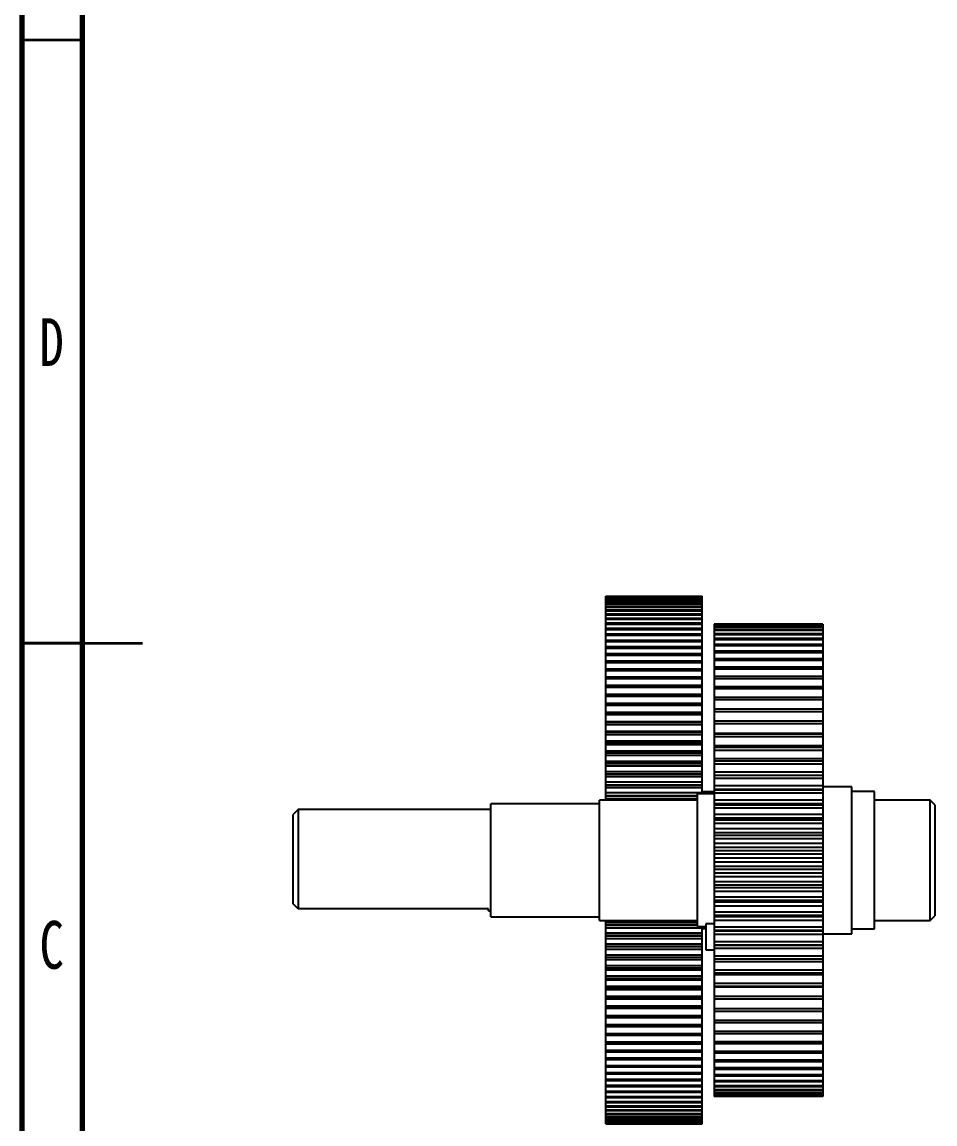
# Model space of a CAD drawing. Header units: millimetres. Extents: x 15 to 205, y 5 to 292.
# Drawn here: x 15 to 90.7, y 108.6 to 200 of the extents above; entities that cross this region are included whole.
import ezdxf

# ---------------------------------------------------------------- set-up
doc = ezdxf.new("R2010")
doc.units = ezdxf.units.MM
doc.styles.add('SLDTEXTSTYLE0', font='TXT', dxfattribs={"width": 0.75})

msp = doc.modelspace()

# ---------------------------------------------------------------- linework, layer by layer
at = {"color": 7, "linetype": 'Continuous', "lineweight": 70}
for p, q in [((15, 5), (15, 292)), ((20, 10), (20, 287))]:
    msp.add_line(p, q, dxfattribs=at)
at = {"color": 7, "linetype": 'Continuous', "lineweight": 35}
for p, q in [((20, 198.5), (15, 198.5)), ((15, 148.5), (25, 148.5)), ((20, 148.5), (15, 148.5))]:
    msp.add_line(p, q, dxfattribs=at)
at = {"color": 7, "linetype": 'Continuous', "lineweight": 25}
for p, q in [((63.41, 152.374), (71.41, 152.374)), ((63.41, 152.369), (63.41, 152.374)), ((63.41, 152.369), (71.41, 152.369)), ((63.41, 152.323), (63.41, 152.369)), ((63.41, 152.337), (71.41, 152.337)), ((63.41, 152.323), (63.41, 152.337)), ((63.41, 152.323), (71.41, 152.323)), ((63.41, 152.258), (63.41, 152.323)), ((63.41, 152.258), (71.41, 152.258)), ((63.41, 152.236), (63.41, 152.258)), ((63.41, 152.236), (71.41, 152.236)), ((63.41, 152.138), (63.41, 152.236)), ((63.41, 152.138), (71.41, 152.138)), ((63.41, 152.106), (63.41, 152.138)), ((63.41, 152.106), (71.41, 152.106)), ((63.41, 151.976), (63.41, 152.106)), ((63.41, 151.976), (71.41, 151.976)), ((63.41, 151.936), (63.41, 151.976)), ((63.41, 151.936), (71.41, 151.936)), ((63.41, 151.774), (63.41, 151.936)), ((63.41, 151.774), (71.41, 151.774)), ((63.41, 151.725), (63.41, 151.774)), ((71.41, 152.369), (71.41, 152.374)), ((71.41, 152.323), (71.41, 152.369)), ((71.41, 152.323), (71.41, 152.337)), ((71.41, 152.258), (71.41, 152.323)), ((71.41, 152.236), (71.41, 152.258)), ((71.41, 152.138), (71.41, 152.236)), ((71.41, 152.106), (71.41, 152.138)), ((71.41, 151.976), (71.41, 152.106)), ((71.41, 151.936), (71.41, 151.976)), ((71.41, 151.774), (71.41, 151.936)), ((71.41, 151.725), (71.41, 151.774)), ((63.41, 151.725), (71.41, 151.725)), ((63.41, 151.536), (63.41, 151.725)), ((63.41, 151.531), (71.41, 151.531)), ((63.41, 151.473), (63.41, 151.531)), ((63.41, 151.473), (71.41, 151.473)), ((63.41, 151.225), (63.41, 151.473)), ((63.41, 151.248), (71.41, 151.248)), ((63.41, 151.182), (63.41, 151.248)), ((63.41, 151.182), (71.41, 151.182)), ((63.41, 150.925), (63.41, 151.182)), ((63.41, 150.925), (71.41, 150.925)), ((63.41, 150.851), (63.41, 150.925)), ((63.41, 150.851), (71.41, 150.851)), ((63.41, 150.564), (63.41, 150.851)), ((71.41, 151.531), (71.41, 151.725)), ((71.41, 151.473), (71.41, 151.531)), ((71.41, 151.248), (71.41, 151.473)), ((71.41, 151.182), (71.41, 151.248)), ((71.41, 150.925), (71.41, 151.182)), ((71.41, 150.851), (71.41, 150.925)), ((71.41, 150.564), (71.41, 150.851)), ((63.41, 150.564), (71.41, 150.564)), ((63.41, 150.481), (63.41, 150.564)), ((63.41, 150.481), (71.41, 150.481)), ((63.41, 150.132), (63.41, 150.481)), ((63.41, 150.164), (71.41, 150.164)), ((63.41, 150.073), (63.41, 150.164)), ((63.41, 150.073), (71.41, 150.073)), ((63.41, 149.727), (63.41, 150.073)), ((71.41, 150.481), (71.41, 150.564)), ((71.41, 150.164), (71.41, 150.481)), ((71.41, 150.073), (71.41, 150.164)), ((71.41, 149.727), (71.41, 150.073)), ((81.41, 150.071), (72.41, 150.071)), ((72.41, 150.071), (72.41, 150.062)), ((81.41, 150.062), (72.41, 150.062)), ((72.41, 150.062), (72.41, 149.996)), ((81.41, 149.996), (72.41, 149.996)), ((72.41, 149.996), (72.41, 149.969)), ((81.41, 149.969), (72.41, 149.969)), ((72.41, 149.969), (72.41, 149.837)), ((81.41, 150.071), (81.41, 150.062)), ((81.41, 150.062), (81.41, 149.996)), ((81.41, 149.996), (81.41, 149.969)), ((81.41, 149.969), (81.41, 149.837)), ((63.41, 149.727), (71.41, 149.727)), ((63.41, 149.628), (63.41, 149.727)), ((63.41, 149.628), (71.41, 149.628)), ((63.41, 149.253), (63.41, 149.628)), ((63.41, 149.253), (71.41, 149.253)), ((63.41, 149.146), (63.41, 149.253)), ((63.41, 149.146), (71.41, 149.146)), ((63.41, 148.743), (63.41, 149.146)), ((71.41, 149.628), (71.41, 149.727)), ((71.41, 149.253), (71.41, 149.628)), ((71.41, 149.146), (71.41, 149.253)), ((71.41, 148.743), (71.41, 149.146)), ((81.41, 149.837), (72.41, 149.837)), ((72.41, 149.837), (72.41, 149.793)), ((81.41, 149.793), (72.41, 149.793)), ((72.41, 149.793), (72.41, 149.596)), ((81.41, 149.596), (72.41, 149.596)), ((72.41, 149.596), (72.41, 149.534)), ((81.41, 149.534), (72.41, 149.534)), ((72.41, 149.534), (72.41, 149.272)), ((81.41, 149.272), (72.41, 149.272)), ((72.41, 149.272), (72.41, 149.193)), ((81.41, 149.193), (72.41, 149.193)), ((72.41, 149.193), (72.41, 148.849)), ((81.41, 149.837), (81.41, 149.793)), ((81.41, 149.793), (81.41, 149.596)), ((81.41, 149.596), (81.41, 149.534)), ((81.41, 149.534), (81.41, 149.272)), ((81.41, 149.272), (81.41, 149.193)), ((81.41, 149.193), (81.41, 148.869)), ((63.41, 148.743), (71.41, 148.743)), ((63.41, 148.629), (63.41, 148.743)), ((63.41, 148.629), (71.41, 148.629)), ((63.41, 148.199), (63.41, 148.629)), ((63.41, 148.199), (71.41, 148.199)), ((63.41, 148.077), (63.41, 148.199)), ((71.41, 148.629), (71.41, 148.743)), ((71.41, 148.199), (71.41, 148.629)), ((71.41, 148.077), (71.41, 148.199)), ((81.41, 148.869), (72.41, 148.869)), ((72.41, 148.869), (72.41, 148.772)), ((81.41, 148.772), (72.41, 148.772)), ((72.41, 148.772), (72.41, 148.386)), ((81.41, 148.386), (72.41, 148.386)), ((72.41, 148.386), (72.41, 148.273)), ((81.41, 148.273), (72.41, 148.273)), ((72.41, 148.273), (72.41, 147.815)), ((81.41, 148.869), (81.41, 148.772)), ((81.41, 148.772), (81.41, 148.386)), ((81.41, 148.386), (81.41, 148.273)), ((81.41, 148.273), (81.41, 147.827)), ((63.41, 148.077), (71.41, 148.077)), ((63.41, 147.621), (63.41, 148.077)), ((63.41, 147.621), (71.41, 147.621)), ((63.41, 147.492), (63.41, 147.621)), ((63.41, 147.492), (71.41, 147.492)), ((63.41, 147.01), (63.41, 147.492)), ((71.41, 147.621), (71.41, 148.077)), ((71.41, 147.492), (71.41, 147.621)), ((71.41, 147.01), (71.41, 147.492)), ((81.41, 147.827), (72.41, 147.827)), ((72.41, 147.827), (72.41, 147.698)), ((81.41, 147.698), (72.41, 147.698)), ((72.41, 147.698), (72.41, 147.193)), ((81.41, 147.193), (72.41, 147.193)), ((72.41, 147.193), (72.41, 147.049)), ((81.41, 147.827), (81.41, 147.698)), ((81.41, 147.698), (81.41, 147.193)), ((81.41, 147.193), (81.41, 147.049)), ((63.41, 147.01), (71.41, 147.01)), ((63.41, 146.874), (63.41, 147.01)), ((63.41, 146.874), (71.41, 146.874)), ((63.41, 146.368), (63.41, 146.874)), ((63.41, 146.368), (71.41, 146.368)), ((63.41, 146.225), (63.41, 146.368)), ((71.41, 146.874), (71.41, 147.01)), ((71.41, 146.368), (71.41, 146.874)), ((71.41, 146.225), (71.41, 146.368)), ((81.41, 147.049), (72.41, 147.049)), ((72.41, 147.049), (72.41, 146.488)), ((81.41, 146.488), (72.41, 146.488)), ((72.41, 146.488), (72.41, 146.329)), ((81.41, 146.329), (72.41, 146.329)), ((72.41, 146.329), (72.41, 145.714)), ((81.41, 147.049), (81.41, 146.488)), ((81.41, 146.488), (81.41, 146.329)), ((81.41, 146.329), (81.41, 145.714)), ((63.41, 146.225), (71.41, 146.225)), ((63.41, 145.696), (63.41, 146.225)), ((63.41, 145.696), (71.41, 145.696)), ((63.41, 145.547), (63.41, 145.696)), ((63.41, 145.547), (71.41, 145.547)), ((63.41, 144.994), (63.41, 145.547)), ((71.41, 145.696), (71.41, 146.225)), ((71.41, 145.547), (71.41, 145.696)), ((71.41, 144.994), (71.41, 145.547)), ((81.41, 145.714), (72.41, 145.714)), ((72.41, 145.714), (72.41, 145.541)), ((81.41, 145.541), (72.41, 145.541)), ((72.41, 145.541), (72.41, 144.876)), ((81.41, 145.714), (81.41, 145.541)), ((81.41, 145.541), (81.41, 144.876)), ((63.41, 144.994), (71.41, 144.994)), ((63.41, 144.839), (63.41, 144.994)), ((63.41, 144.839), (71.41, 144.839)), ((63.41, 144.265), (63.41, 144.839)), ((71.41, 144.839), (71.41, 144.994)), ((71.41, 144.265), (71.41, 144.839)), ((81.41, 144.876), (72.41, 144.876)), ((72.41, 144.876), (72.41, 144.689)), ((81.41, 144.689), (72.41, 144.689)), ((72.41, 144.689), (72.41, 143.975)), ((81.41, 144.876), (81.41, 144.689)), ((81.41, 144.689), (81.41, 143.975)), ((63.41, 144.265), (71.41, 144.265)), ((63.41, 144.104), (63.41, 144.265)), ((63.41, 144.104), (71.41, 144.104)), ((63.41, 143.494), (63.41, 144.104)), ((71.41, 144.104), (71.41, 144.265)), ((71.41, 143.494), (71.41, 144.104)), ((81.41, 143.975), (72.41, 143.975)), ((72.41, 143.975), (72.41, 143.776)), ((81.41, 143.776), (72.41, 143.776)), ((72.41, 143.776), (72.41, 143.017)), ((81.41, 143.975), (81.41, 143.776)), ((81.41, 143.776), (81.41, 143.017)), ((63.41, 143.51), (71.41, 143.51)), ((63.41, 143.344), (63.41, 143.51)), ((63.41, 143.344), (71.41, 143.344)), ((63.41, 142.75), (63.41, 143.344)), ((63.41, 142.75), (71.41, 142.75)), ((63.41, 142.73), (71.41, 142.73)), ((63.41, 142.558), (63.41, 142.73)), ((71.41, 143.344), (71.41, 143.51)), ((71.41, 142.75), (71.41, 143.344)), ((71.41, 142.558), (71.41, 142.73)), ((81.41, 143.017), (72.41, 143.017)), ((72.41, 143.017), (72.41, 142.805)), ((81.41, 142.805), (72.41, 142.805)), ((72.41, 142.805), (72.41, 141.99)), ((81.41, 143.017), (81.41, 142.805)), ((81.41, 142.805), (81.41, 141.99)), ((63.41, 142.558), (71.41, 142.558)), ((63.41, 141.983), (63.41, 142.558)), ((63.41, 141.983), (71.41, 141.983)), ((63.41, 141.926), (63.41, 141.983)), ((63.41, 141.926), (71.41, 141.926)), ((63.41, 141.75), (63.41, 141.926)), ((63.41, 141.75), (71.41, 141.75)), ((63.41, 141.194), (63.41, 141.75)), ((71.41, 141.983), (71.41, 142.558)), ((71.41, 141.926), (71.41, 141.983)), ((71.41, 141.75), (71.41, 141.926)), ((71.41, 141.194), (71.41, 141.75)), ((81.41, 142.004), (72.41, 142.004)), ((72.41, 142.004), (72.41, 141.782)), ((81.41, 141.782), (72.41, 141.782)), ((72.41, 141.782), (72.41, 141.002)), ((81.41, 142.004), (81.41, 141.782)), ((81.41, 141.782), (81.41, 141.002)), ((63.41, 141.194), (71.41, 141.194)), ((63.41, 141.101), (63.41, 141.194)), ((63.41, 141.101), (71.41, 141.101)), ((63.41, 140.92), (63.41, 141.101)), ((63.41, 140.92), (71.41, 140.92)), ((63.41, 140.385), (63.41, 140.92)), ((71.41, 141.101), (71.41, 141.194)), ((71.41, 140.92), (71.41, 141.101)), ((71.41, 140.385), (71.41, 140.92)), ((81.41, 141.002), (72.41, 141.002)), ((72.41, 141.002), (72.41, 140.943)), ((81.41, 140.943), (72.41, 140.943)), ((72.41, 140.943), (72.41, 140.711)), ((81.41, 141.002), (81.41, 140.943)), ((81.41, 140.943), (81.41, 140.711)), ((63.41, 140.385), (71.41, 140.385)), ((63.41, 140.256), (63.41, 140.385)), ((63.41, 140.256), (71.41, 140.256)), ((63.41, 140.071), (63.41, 140.256)), ((63.41, 140.071), (71.41, 140.071)), ((63.41, 139.557), (63.41, 140.071)), ((71.41, 140.256), (71.41, 140.385)), ((71.41, 140.071), (71.41, 140.256)), ((71.41, 139.557), (71.41, 140.071)), ((81.41, 140.711), (72.41, 140.711)), ((72.41, 140.711), (72.41, 139.968)), ((81.41, 139.968), (72.41, 139.968)), ((72.41, 139.968), (72.41, 139.837)), ((81.41, 140.711), (81.41, 139.968)), ((81.41, 139.968), (81.41, 139.837)), ((63.41, 139.557), (71.41, 139.557)), ((63.41, 139.392), (63.41, 139.557)), ((63.41, 139.392), (71.41, 139.392)), ((63.41, 139.203), (63.41, 139.392)), ((63.41, 139.203), (71.41, 139.203)), ((63.41, 138.711), (63.41, 139.203)), ((71.41, 139.392), (71.41, 139.557)), ((71.41, 139.203), (71.41, 139.392)), ((71.41, 138.711), (71.41, 139.203)), ((81.41, 139.837), (72.41, 139.837)), ((72.41, 139.837), (72.41, 139.596)), ((81.41, 139.596), (72.41, 139.596)), ((72.41, 139.596), (72.41, 138.894)), ((81.41, 139.837), (81.41, 139.596)), ((81.41, 139.596), (81.41, 138.894)), ((63.41, 138.711), (71.41, 138.711)), ((63.41, 138.488), (63.41, 138.711)), ((71.41, 138.511), (63.41, 138.511)), ((63.41, 138.511), (71.41, 138.511)), ((63.41, 138.318), (63.41, 138.511)), ((63.41, 138.511), (63.41, 138.511)), ((63.41, 138.318), (71.41, 138.318)), ((63.41, 137.85), (63.41, 138.318)), ((71.41, 138.488), (71.41, 138.711)), ((71.41, 138.318), (71.41, 138.511)), ((71.41, 138.511), (71.41, 138.511)), ((71.41, 137.85), (71.41, 138.318)), ((81.41, 138.894), (72.41, 138.894)), ((72.41, 138.894), (72.41, 138.69)), ((81.41, 138.69), (72.41, 138.69)), ((72.41, 138.69), (72.41, 138.442)), ((81.41, 138.442), (72.41, 138.442)), ((72.41, 138.442), (72.41, 137.784)), ((81.41, 138.894), (81.41, 138.69)), ((81.41, 138.69), (81.41, 138.442)), ((81.41, 138.442), (81.41, 137.784)), ((63.41, 137.85), (71.41, 137.85)), ((63.41, 137.623), (63.41, 137.85)), ((71.41, 137.627), (63.41, 137.627)), ((63.41, 137.614), (63.41, 137.627)), ((63.41, 137.614), (71.41, 137.614)), ((63.41, 137.419), (63.41, 137.614)), ((63.41, 137.419), (71.41, 137.419)), ((63.41, 136.975), (63.41, 137.419)), ((71.41, 137.623), (71.41, 137.85)), ((71.41, 137.614), (71.41, 137.627)), ((71.41, 137.419), (71.41, 137.614)), ((71.41, 136.975), (71.41, 137.419)), ((81.41, 137.784), (72.41, 137.784)), ((72.41, 137.784), (72.41, 137.482)), ((81.41, 137.513), (72.41, 137.513)), ((72.41, 137.513), (72.41, 137.509)), ((81.41, 137.509), (72.41, 137.509)), ((72.41, 137.509), (72.41, 137.253)), ((81.41, 137.253), (72.41, 137.253)), ((72.41, 137.253), (72.41, 136.642)), ((81.41, 137.784), (81.41, 137.482)), ((81.41, 137.513), (81.41, 137.509)), ((81.41, 137.509), (81.41, 137.253)), ((81.41, 137.253), (81.41, 136.642)), ((63.41, 136.975), (71.41, 136.975)), ((63.41, 136.744), (63.41, 136.975)), ((63.41, 136.744), (71.41, 136.744)), ((63.41, 136.704), (63.41, 136.744)), ((63.41, 136.704), (71.41, 136.704)), ((63.41, 136.506), (63.41, 136.704)), ((63.41, 136.506), (71.41, 136.506)), ((63.41, 136.087), (63.41, 136.506)), ((71.41, 136.744), (71.41, 136.975)), ((71.41, 136.704), (71.41, 136.744)), ((71.41, 136.506), (71.41, 136.704)), ((71.41, 136.087), (71.41, 136.506)), ((81.41, 136.642), (72.41, 136.642)), ((72.41, 136.642), (72.41, 136.333)), ((81.41, 136.336), (72.41, 136.336)), ((72.41, 136.336), (72.41, 136.297)), ((81.41, 136.297), (72.41, 136.297)), ((72.41, 136.297), (72.41, 136.036)), ((81.41, 136.642), (81.41, 136.333)), ((83.81, 136.577), (81.41, 136.577)), ((81.41, 136.336), (81.41, 136.297)), ((81.41, 136.297), (81.41, 136.036)), ((83.81, 124.377), (83.81, 136.577)), ((71.01, 135.477), (62.89, 135.477)), ((62.89, 125.477), (62.89, 135.477)), ((63.41, 136.087), (71.41, 136.087)), ((63.41, 135.854), (63.41, 136.087)), ((63.41, 135.854), (71.01, 135.854)), ((63.41, 135.783), (63.41, 135.854)), ((63.41, 135.783), (71.01, 135.783)), ((63.41, 135.582), (63.41, 135.783)), ((63.41, 135.582), (71.01, 135.582)), ((63.41, 135.477), (63.41, 135.582)), ((72.41, 135.977), (71.01, 135.977)), ((71.01, 124.977), (71.01, 135.977)), ((72.33, 136.163), (71.41, 136.163)), ((72.33, 136.147), (71.41, 136.147)), ((71.41, 135.958), (71.41, 136.087)), ((72.33, 136.006), (71.41, 136.006)), ((72.33, 136.163), (72.33, 136.147)), ((72.33, 136.147), (72.33, 136.006)), ((72.33, 136.006), (72.33, 135.977)), ((81.41, 136.036), (72.41, 136.036)), ((72.41, 136.036), (72.41, 135.475)), ((81.41, 135.475), (72.41, 135.475)), ((72.41, 135.475), (72.41, 135.159)), ((81.41, 136.036), (81.41, 135.475)), ((81.41, 135.475), (81.41, 135.159)), ((85.71, 136.177), (83.81, 136.177)), ((85.71, 124.777), (85.71, 136.177)), ((90.31, 135.477), (85.71, 135.477)), ((90.71, 135.077), (90.31, 135.477)), ((90.31, 125.477), (90.31, 135.477)), ((37.89, 134.677), (37.49, 134.277)), ((53.89, 134.677), (37.89, 134.677)), ((37.89, 134.677), (37.89, 126.452)), ((62.89, 135.157), (53.89, 135.157)), ((53.89, 125.797), (53.89, 135.157)), ((81.41, 135.159), (72.41, 135.159)), ((72.41, 135.159), (72.41, 135.061)), ((81.41, 135.061), (72.41, 135.061)), ((72.41, 135.061), (72.41, 134.795)), ((81.41, 134.795), (72.41, 134.795)), ((72.41, 134.795), (72.41, 134.285)), ((81.41, 135.159), (81.41, 135.061)), ((81.41, 135.061), (81.41, 134.795)), ((81.41, 134.795), (81.41, 134.285)), ((90.71, 135.077), (90.71, 125.877)), ((37.49, 126.872), (37.49, 134.277)), ((81.41, 134.285), (72.41, 134.285)), ((72.41, 134.285), (72.41, 133.965)), ((81.41, 133.965), (72.41, 133.965)), ((72.41, 133.965), (72.41, 133.805)), ((81.41, 133.805), (72.41, 133.805)), ((72.41, 133.805), (72.41, 133.535)), ((81.41, 133.535), (72.41, 133.535)), ((72.41, 133.535), (72.41, 133.08)), ((81.41, 134.285), (81.41, 133.965)), ((81.41, 133.965), (81.41, 133.805)), ((81.41, 133.805), (81.41, 133.535)), ((81.41, 133.535), (81.41, 133.08)), ((81.41, 133.08), (72.41, 133.08)), ((72.41, 133.08), (72.41, 132.756)), ((81.41, 132.756), (72.41, 132.756)), ((72.41, 132.756), (72.41, 132.534)), ((81.41, 133.08), (81.41, 132.756)), ((81.41, 132.756), (81.41, 132.534)), ((81.41, 132.534), (72.41, 132.534)), ((72.41, 132.534), (72.41, 132.262)), ((81.41, 132.262), (72.41, 132.262)), ((72.41, 132.262), (72.41, 131.863)), ((81.41, 131.863), (72.41, 131.863)), ((72.41, 131.863), (72.41, 131.537)), ((81.41, 132.534), (81.41, 132.262)), ((81.41, 132.262), (81.41, 131.863)), ((81.41, 131.863), (81.41, 131.537)), ((81.41, 131.537), (72.41, 131.537)), ((72.41, 131.537), (72.41, 131.255)), ((81.41, 131.255), (72.41, 131.255)), ((72.41, 131.255), (72.41, 130.982)), ((81.41, 130.982), (72.41, 130.982)), ((72.41, 130.982), (72.41, 130.64)), ((81.41, 131.537), (81.41, 131.255)), ((81.41, 131.255), (81.41, 130.982)), ((81.41, 130.982), (81.41, 130.64)), ((81.41, 130.64), (72.41, 130.64)), ((72.41, 130.64), (72.41, 130.314)), ((81.41, 130.314), (72.41, 130.314)), ((72.41, 130.314), (72.41, 129.972)), ((81.41, 129.972), (72.41, 129.972)), ((72.41, 129.972), (72.41, 129.699)), ((81.41, 130.64), (81.41, 130.314)), ((81.41, 130.314), (81.41, 129.972)), ((81.41, 129.972), (81.41, 129.699)), ((81.41, 129.699), (72.41, 129.699)), ((72.41, 129.699), (72.41, 129.417)), ((81.41, 129.417), (72.41, 129.417)), ((72.41, 129.417), (72.41, 129.091)), ((81.41, 129.091), (72.41, 129.091)), ((72.41, 129.091), (72.41, 128.692)), ((81.41, 129.699), (81.41, 129.417)), ((81.41, 129.417), (81.41, 129.091)), ((81.41, 129.091), (81.41, 128.692)), ((81.41, 128.692), (72.41, 128.692)), ((72.41, 128.692), (72.41, 128.42)), ((81.41, 128.42), (72.41, 128.42)), ((72.41, 128.42), (72.41, 128.198)), ((81.41, 128.198), (72.41, 128.198)), ((72.41, 128.198), (72.41, 127.875)), ((81.41, 128.692), (81.41, 128.42)), ((81.41, 128.42), (81.41, 128.198)), ((81.41, 128.198), (81.41, 127.875)), ((81.41, 127.875), (72.41, 127.875)), ((72.41, 127.875), (72.41, 127.419)), ((81.41, 127.419), (72.41, 127.419)), ((72.41, 127.419), (72.41, 127.15)), ((81.41, 127.15), (72.41, 127.15)), ((72.41, 127.15), (72.41, 126.989)), ((81.41, 127.875), (81.41, 127.419)), ((81.41, 127.419), (81.41, 127.15)), ((81.41, 127.15), (81.41, 126.989)), ((37.89, 126.452), (37.49, 126.872)), ((53.69, 126.452), (37.89, 126.452)), ((53.69, 126.277), (53.69, 126.452)), ((53.69, 126.277), (53.89, 126.277)), ((81.41, 126.989), (72.41, 126.989)), ((72.41, 126.989), (72.41, 126.669)), ((81.41, 126.669), (72.41, 126.669)), ((72.41, 126.669), (72.41, 126.16)), ((81.41, 126.16), (72.41, 126.16)), ((72.41, 126.16), (72.41, 125.894)), ((81.41, 126.989), (81.41, 126.669)), ((81.41, 126.669), (81.41, 126.16)), ((81.41, 126.16), (81.41, 125.894)), ((53.89, 125.797), (62.89, 125.797)), ((62.89, 125.477), (71.01, 125.477)), ((63.41, 125.372), (63.41, 125.477)), ((63.41, 125.372), (71.01, 125.372)), ((63.41, 125.172), (63.41, 125.372)), ((81.41, 125.894), (72.41, 125.894)), ((72.41, 125.894), (72.41, 125.795)), ((81.41, 125.795), (72.41, 125.795)), ((72.41, 125.795), (72.41, 125.48)), ((81.41, 125.48), (72.41, 125.48)), ((72.41, 125.48), (72.41, 124.918)), ((81.41, 125.894), (81.41, 125.795)), ((81.41, 125.795), (81.41, 125.48)), ((81.41, 125.48), (81.41, 124.918)), ((85.71, 125.477), (90.31, 125.477)), ((90.31, 125.477), (90.71, 125.877)), ((63.41, 125.172), (71.01, 125.172)), ((63.41, 125.101), (63.41, 125.172)), ((63.41, 125.101), (71.01, 125.101)), ((63.41, 124.867), (63.41, 125.101)), ((63.41, 124.867), (71.41, 124.867)), ((63.41, 124.448), (63.41, 124.867)), ((63.41, 124.448), (71.41, 124.448)), ((63.41, 124.25), (63.41, 124.448)), ((71.01, 124.977), (71.71, 124.977)), ((71.41, 124.867), (71.41, 124.948)), ((71.71, 124.948), (71.41, 124.948)), ((71.41, 124.448), (71.41, 124.867)), ((71.71, 124.808), (71.41, 124.808)), ((71.71, 124.792), (71.41, 124.792)), ((71.41, 124.25), (71.41, 124.448)), ((71.71, 125.215), (71.71, 123.037)), ((72.41, 125.215), (71.71, 125.215)), ((81.41, 124.918), (72.41, 124.918)), ((72.41, 124.918), (72.41, 124.657)), ((81.41, 124.657), (72.41, 124.657)), ((72.41, 124.657), (72.41, 124.619)), ((72.41, 124.621), (72.41, 124.312)), ((72.41, 124.619), (81.41, 124.619)), ((81.41, 124.918), (81.41, 124.657)), ((81.41, 124.657), (81.41, 124.619)), ((81.41, 124.621), (81.41, 124.312)), ((81.41, 124.377), (83.81, 124.377)), ((83.81, 124.777), (85.71, 124.777)), ((63.41, 124.25), (71.41, 124.25)), ((63.41, 124.21), (63.41, 124.25)), ((63.41, 124.21), (71.41, 124.21)), ((63.41, 123.98), (63.41, 124.21)), ((63.41, 123.98), (71.41, 123.98)), ((63.41, 123.535), (63.41, 123.98)), ((63.41, 123.535), (71.41, 123.535)), ((63.41, 123.34), (63.41, 123.535)), ((71.41, 124.21), (71.41, 124.25)), ((71.41, 123.98), (71.41, 124.21)), ((71.41, 123.535), (71.41, 123.98)), ((71.41, 123.34), (71.41, 123.535)), ((81.41, 124.312), (72.41, 124.312)), ((72.41, 124.312), (72.41, 123.701)), ((81.41, 123.701), (72.41, 123.701)), ((72.41, 123.701), (72.41, 123.445)), ((72.41, 123.472), (72.41, 123.171)), ((81.41, 123.445), (72.41, 123.445)), ((72.41, 123.445), (72.41, 123.441)), ((72.41, 123.441), (81.41, 123.441)), ((81.41, 124.312), (81.41, 123.701)), ((81.41, 123.701), (81.41, 123.445)), ((81.41, 123.472), (81.41, 123.171)), ((81.41, 123.445), (81.41, 123.441)), ((63.41, 123.34), (71.41, 123.34)), ((63.41, 123.328), (63.41, 123.34)), ((63.41, 123.104), (63.41, 123.332)), ((63.41, 123.328), (71.41, 123.328)), ((63.41, 123.104), (71.41, 123.104)), ((63.41, 122.636), (63.41, 123.104)), ((63.41, 122.636), (71.41, 122.636)), ((63.41, 122.444), (63.41, 122.636)), ((71.41, 123.328), (71.41, 123.34)), ((71.41, 123.104), (71.41, 123.332)), ((71.41, 122.636), (71.41, 123.104)), ((71.41, 122.444), (71.41, 122.636)), ((71.71, 123.037), (72.41, 123.037)), ((81.41, 123.171), (72.41, 123.171)), ((72.41, 123.171), (72.41, 122.513)), ((81.41, 122.513), (72.41, 122.513)), ((72.41, 122.513), (72.41, 122.264)), ((81.41, 123.171), (81.41, 122.513)), ((81.41, 122.513), (81.41, 122.264)), ((63.41, 122.243), (63.41, 122.467)), ((63.41, 122.444), (71.41, 122.444)), ((63.41, 122.443), (63.41, 122.444)), ((63.41, 122.443), (71.41, 122.443)), ((63.41, 122.243), (71.41, 122.243)), ((63.41, 121.751), (63.41, 122.243)), ((63.41, 121.751), (71.41, 121.751)), ((63.41, 121.563), (63.41, 121.751)), ((71.41, 122.243), (71.41, 122.467)), ((71.41, 122.443), (71.41, 122.444)), ((71.41, 121.751), (71.41, 122.243)), ((71.41, 121.563), (71.41, 121.751)), ((81.41, 122.264), (72.41, 122.264)), ((72.41, 122.264), (72.41, 122.06)), ((81.41, 122.06), (72.41, 122.06)), ((72.41, 122.06), (72.41, 121.358)), ((81.41, 122.264), (81.41, 122.06)), ((81.41, 122.06), (81.41, 121.358)), ((63.41, 121.563), (71.41, 121.563)), ((63.41, 121.398), (63.41, 121.563)), ((63.41, 121.398), (71.41, 121.398)), ((63.41, 120.884), (63.41, 121.398)), ((63.41, 120.884), (71.41, 120.884)), ((63.41, 120.699), (63.41, 120.884)), ((63.41, 120.699), (71.41, 120.699)), ((63.41, 120.57), (63.41, 120.699)), ((71.41, 121.398), (71.41, 121.563)), ((71.41, 120.884), (71.41, 121.398)), ((71.41, 120.699), (71.41, 120.884)), ((71.41, 120.57), (71.41, 120.699)), ((81.41, 121.358), (72.41, 121.358)), ((72.41, 121.358), (72.41, 121.118)), ((81.41, 121.118), (72.41, 121.118)), ((72.41, 121.118), (72.41, 120.986)), ((81.41, 120.986), (72.41, 120.986)), ((72.41, 120.986), (72.41, 120.243)), ((81.41, 121.358), (81.41, 121.118)), ((81.41, 121.118), (81.41, 120.986)), ((81.41, 120.986), (81.41, 120.243)), ((63.41, 120.57), (71.41, 120.57)), ((63.41, 120.034), (63.41, 120.57)), ((63.41, 120.034), (71.41, 120.034)), ((63.41, 119.853), (63.41, 120.034)), ((63.41, 119.853), (71.41, 119.853)), ((63.41, 119.76), (63.41, 119.853)), ((63.41, 119.76), (71.41, 119.76)), ((63.41, 119.204), (63.41, 119.76)), ((71.41, 120.034), (71.41, 120.57)), ((71.41, 119.853), (71.41, 120.034)), ((71.41, 119.76), (71.41, 119.853)), ((71.41, 119.204), (71.41, 119.76)), ((81.41, 120.243), (72.41, 120.243)), ((72.41, 120.243), (72.41, 120.011)), ((81.41, 120.011), (72.41, 120.011)), ((72.41, 120.011), (72.41, 119.953)), ((81.41, 119.953), (72.41, 119.953)), ((72.41, 119.953), (72.41, 119.172)), ((81.41, 120.243), (81.41, 120.011)), ((81.41, 120.011), (81.41, 119.953)), ((81.41, 119.953), (81.41, 119.172)), ((63.41, 119.204), (71.41, 119.204)), ((63.41, 119.028), (63.41, 119.204)), ((63.41, 119.028), (71.41, 119.028)), ((63.41, 118.971), (63.41, 119.028)), ((63.41, 118.971), (71.41, 118.971)), ((63.41, 118.396), (63.41, 118.971)), ((71.41, 119.028), (71.41, 119.204)), ((71.41, 118.971), (71.41, 119.028)), ((71.41, 118.396), (71.41, 118.971)), ((81.41, 119.172), (72.41, 119.172)), ((72.41, 119.172), (72.41, 118.95)), ((72.41, 118.964), (72.41, 118.149)), ((81.41, 118.95), (72.41, 118.95)), ((81.41, 119.172), (81.41, 118.95)), ((81.41, 118.964), (81.41, 118.149)), ((63.41, 118.396), (71.41, 118.396)), ((63.41, 118.225), (63.41, 118.396)), ((63.41, 118.225), (71.41, 118.225)), ((63.41, 118.204), (71.41, 118.204)), ((63.41, 117.611), (63.41, 118.204)), ((71.41, 118.225), (71.41, 118.396)), ((71.41, 117.611), (71.41, 118.204)), ((81.41, 118.149), (72.41, 118.149)), ((72.41, 118.149), (72.41, 117.938)), ((81.41, 117.938), (72.41, 117.938)), ((72.41, 117.938), (72.41, 117.179)), ((81.41, 118.149), (81.41, 117.938)), ((81.41, 117.938), (81.41, 117.179)), ((63.41, 117.611), (71.41, 117.611)), ((63.41, 117.444), (63.41, 117.611)), ((63.41, 116.85), (63.41, 117.461)), ((63.41, 117.444), (71.41, 117.444)), ((71.41, 117.444), (71.41, 117.611)), ((71.41, 116.85), (71.41, 117.461)), ((81.41, 117.179), (72.41, 117.179)), ((72.41, 117.179), (72.41, 116.979)), ((81.41, 117.179), (81.41, 116.979)), ((63.41, 116.85), (71.41, 116.85)), ((63.41, 116.689), (63.41, 116.85)), ((63.41, 116.689), (71.41, 116.689)), ((63.41, 116.115), (63.41, 116.689)), ((63.41, 116.115), (71.41, 116.115)), ((63.41, 115.96), (63.41, 116.115)), ((71.41, 116.689), (71.41, 116.85)), ((71.41, 116.115), (71.41, 116.689)), ((71.41, 115.96), (71.41, 116.115)), ((81.41, 116.979), (72.41, 116.979)), ((72.41, 116.979), (72.41, 116.266)), ((81.41, 116.266), (72.41, 116.266)), ((72.41, 116.266), (72.41, 116.079)), ((81.41, 116.979), (81.41, 116.266)), ((81.41, 116.266), (81.41, 116.079)), ((63.41, 115.96), (71.41, 115.96)), ((63.41, 115.408), (63.41, 115.96)), ((63.41, 115.408), (71.41, 115.408)), ((63.41, 115.259), (63.41, 115.408)), ((63.41, 115.259), (71.41, 115.259)), ((63.41, 114.729), (63.41, 115.259)), ((71.41, 115.408), (71.41, 115.96)), ((71.41, 115.259), (71.41, 115.408)), ((71.41, 114.729), (71.41, 115.259)), ((81.41, 116.079), (72.41, 116.079)), ((72.41, 116.079), (72.41, 115.413)), ((81.41, 115.413), (72.41, 115.413)), ((72.41, 115.413), (72.41, 115.24)), ((81.41, 115.24), (72.41, 115.24)), ((72.41, 115.24), (72.41, 114.625)), ((81.41, 116.079), (81.41, 115.413)), ((81.41, 115.413), (81.41, 115.24)), ((81.41, 115.24), (81.41, 114.625)), ((63.41, 114.729), (71.41, 114.729)), ((63.41, 114.586), (63.41, 114.729)), ((63.41, 114.586), (71.41, 114.586)), ((63.41, 114.08), (63.41, 114.586)), ((71.41, 114.586), (71.41, 114.729)), ((71.41, 114.08), (71.41, 114.586)), ((81.41, 114.625), (72.41, 114.625)), ((72.41, 114.625), (72.41, 114.466)), ((81.41, 114.466), (72.41, 114.466)), ((72.41, 114.466), (72.41, 113.905)), ((81.41, 114.625), (81.41, 114.466)), ((81.41, 114.466), (81.41, 113.905)), ((63.41, 114.08), (71.41, 114.08)), ((63.41, 113.944), (63.41, 114.08)), ((63.41, 113.944), (71.41, 113.944)), ((63.41, 113.462), (63.41, 113.944)), ((63.41, 113.462), (71.41, 113.462)), ((63.41, 113.333), (63.41, 113.462)), ((71.41, 113.944), (71.41, 114.08)), ((71.41, 113.462), (71.41, 113.944)), ((71.41, 113.333), (71.41, 113.462)), ((81.41, 113.905), (72.41, 113.905)), ((72.41, 113.905), (72.41, 113.761)), ((81.41, 113.761), (72.41, 113.761)), ((72.41, 113.761), (72.41, 113.256)), ((81.41, 113.905), (81.41, 113.761)), ((81.41, 113.761), (81.41, 113.256)), ((63.41, 113.333), (71.41, 113.333)), ((63.41, 112.877), (63.41, 113.333)), ((63.41, 112.877), (71.41, 112.877)), ((63.41, 112.755), (63.41, 112.877)), ((63.41, 112.755), (71.41, 112.755)), ((63.41, 112.325), (63.41, 112.755)), ((71.41, 112.877), (71.41, 113.333)), ((71.41, 112.755), (71.41, 112.877)), ((71.41, 112.325), (71.41, 112.755)), ((81.41, 113.256), (72.41, 113.256)), ((72.41, 113.256), (72.41, 113.128)), ((72.41, 113.139), (72.41, 112.681)), ((81.41, 113.128), (72.41, 113.128)), ((81.41, 112.681), (72.41, 112.681)), ((72.41, 112.681), (72.41, 112.568)), ((81.41, 112.568), (72.41, 112.568)), ((72.41, 112.568), (72.41, 112.182)), ((81.41, 113.256), (81.41, 113.128)), ((81.41, 113.128), (81.41, 112.681)), ((81.41, 112.681), (81.41, 112.568)), ((81.41, 112.568), (81.41, 112.182)), ((63.41, 112.325), (71.41, 112.325)), ((63.41, 112.211), (63.41, 112.325)), ((63.41, 112.211), (71.41, 112.211)), ((63.41, 111.808), (63.41, 112.211)), ((63.41, 111.808), (71.41, 111.808)), ((63.41, 111.701), (63.41, 111.808)), ((63.41, 111.701), (71.41, 111.701)), ((63.41, 111.327), (63.41, 111.701)), ((71.41, 112.211), (71.41, 112.325)), ((71.41, 111.808), (71.41, 112.211)), ((71.41, 111.701), (71.41, 111.808)), ((71.41, 111.327), (71.41, 111.701)), ((81.41, 112.182), (72.41, 112.182)), ((72.41, 112.182), (72.41, 112.086)), ((72.41, 112.106), (72.41, 111.761)), ((81.41, 112.086), (72.41, 112.086)), ((81.41, 111.761), (72.41, 111.761)), ((72.41, 111.761), (72.41, 111.682)), ((81.41, 111.682), (72.41, 111.682)), ((72.41, 111.682), (72.41, 111.421)), ((81.41, 112.182), (81.41, 112.086)), ((81.41, 112.086), (81.41, 111.761)), ((81.41, 111.761), (81.41, 111.682)), ((81.41, 111.682), (81.41, 111.421)), ((63.41, 111.327), (71.41, 111.327)), ((63.41, 111.227), (63.41, 111.327)), ((63.41, 111.227), (71.41, 111.227)), ((63.41, 110.881), (63.41, 111.227)), ((63.41, 110.881), (71.41, 110.881)), ((63.41, 110.79), (63.41, 110.881)), ((63.41, 110.474), (63.41, 110.822)), ((63.41, 110.79), (71.41, 110.79)), ((71.41, 111.227), (71.41, 111.327)), ((71.41, 110.881), (71.41, 111.227)), ((71.41, 110.79), (71.41, 110.881)), ((71.41, 110.474), (71.41, 110.79)), ((81.41, 111.421), (72.41, 111.421)), ((72.41, 111.421), (72.41, 111.359)), ((81.41, 111.359), (72.41, 111.359)), ((72.41, 111.359), (72.41, 111.162)), ((81.41, 111.162), (72.41, 111.162)), ((72.41, 111.162), (72.41, 111.117)), ((81.41, 111.117), (72.41, 111.117)), ((72.41, 111.117), (72.41, 110.985)), ((81.41, 110.985), (72.41, 110.985)), ((72.41, 110.985), (72.41, 110.959)), ((81.41, 110.959), (72.41, 110.959)), ((72.41, 110.959), (72.41, 110.893)), ((81.41, 110.893), (72.41, 110.893)), ((72.41, 110.893), (72.41, 110.884)), ((81.41, 110.884), (72.41, 110.884)), ((81.41, 111.421), (81.41, 111.359)), ((81.41, 111.359), (81.41, 111.162)), ((81.41, 111.162), (81.41, 111.117)), ((81.41, 111.117), (81.41, 110.985)), ((81.41, 110.985), (81.41, 110.959)), ((81.41, 110.959), (81.41, 110.893)), ((81.41, 110.893), (81.41, 110.884)), ((63.41, 110.474), (71.41, 110.474)), ((63.41, 110.391), (63.41, 110.474)), ((63.41, 110.391), (71.41, 110.391)), ((63.41, 110.104), (63.41, 110.391)), ((63.41, 110.104), (71.41, 110.104)), ((63.41, 110.029), (63.41, 110.104)), ((63.41, 110.029), (71.41, 110.029)), ((63.41, 109.773), (63.41, 110.029)), ((63.41, 109.773), (71.41, 109.773)), ((63.41, 109.706), (63.41, 109.773)), ((63.41, 109.481), (63.41, 109.73)), ((63.41, 109.706), (71.41, 109.706)), ((71.41, 110.391), (71.41, 110.474)), ((71.41, 110.104), (71.41, 110.391)), ((71.41, 110.029), (71.41, 110.104)), ((71.41, 109.773), (71.41, 110.029)), ((71.41, 109.706), (71.41, 109.773)), ((71.41, 109.481), (71.41, 109.706)), ((63.41, 109.481), (71.41, 109.481)), ((63.41, 109.423), (63.41, 109.481)), ((63.41, 109.423), (71.41, 109.423)), ((63.41, 109.23), (63.41, 109.419)), ((63.41, 109.23), (71.41, 109.23)), ((63.41, 109.181), (63.41, 109.23)), ((63.41, 109.181), (71.41, 109.181)), ((63.41, 109.018), (63.41, 109.181)), ((63.41, 109.018), (71.41, 109.018)), ((63.41, 108.978), (63.41, 109.018)), ((63.41, 108.978), (71.41, 108.978)), ((63.41, 108.848), (63.41, 108.978)), ((63.41, 108.848), (71.41, 108.848)), ((63.41, 108.817), (63.41, 108.848)), ((63.41, 108.817), (71.41, 108.817)), ((63.41, 108.719), (63.41, 108.817)), ((71.41, 109.423), (71.41, 109.481)), ((71.41, 109.23), (71.41, 109.423)), ((71.41, 109.181), (71.41, 109.23)), ((71.41, 109.018), (71.41, 109.181)), ((71.41, 108.978), (71.41, 109.018)), ((71.41, 108.848), (71.41, 108.978)), ((71.41, 108.817), (71.41, 108.848)), ((71.41, 108.719), (71.41, 108.817)), ((63.41, 108.719), (71.41, 108.719)), ((63.41, 108.696), (63.41, 108.719)), ((63.41, 108.696), (71.41, 108.696)), ((63.41, 108.631), (63.41, 108.696)), ((63.41, 108.631), (71.41, 108.631)), ((63.41, 108.618), (63.41, 108.631)), ((63.41, 108.618), (71.41, 108.618)), ((71.41, 108.696), (71.41, 108.719)), ((71.41, 108.631), (71.41, 108.696)), ((71.41, 108.618), (71.41, 108.631))]:
    msp.add_line(p, q, dxfattribs=at)

# ---------------------------------------------------------------- texts
at = {"color": 7, "linetype": 'Continuous', "lineweight": 0, "char_height": 3.969, "attachment_point": 2, "style": 'SLDTEXTSTYLE0'}
for s, insert in [('D', (17.453, 175.446)), ('C', (17.459, 125.446))]:
    msp.add_mtext(s, dxfattribs=dict(at, insert=insert))

doc.saveas('drawing.dxf')
